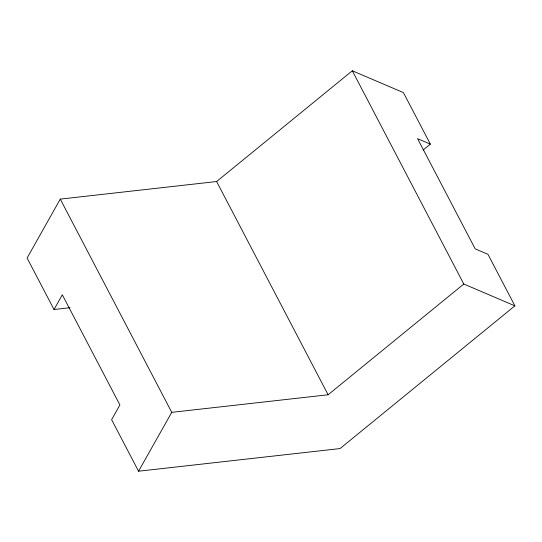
<?xml version="1.0" encoding="UTF-8"?>
<svg xmlns="http://www.w3.org/2000/svg" width="542" height="542" viewBox="0 0 542 542"><rect width="100%" height="100%" fill="white"/><g stroke="black" fill="none" stroke-linecap="round" stroke-linejoin="round"><path stroke-width="0.81" d="M423.16 150.019L430.362 144.138L403.417 92.607L352.314 70.785L216.631 181.529L60.27 199.11L27.1 258.026L54.017 309.509L69.965 307.714M54.017 309.509L62.316 294.794L119.911 404.969L111.611 419.684L138.556 471.215L340.051 448.566L514.9 305.851L487.956 254.313L475.185 248.859L417.584 138.684L430.362 144.138M138.556 471.215L171.753 412.347L328.113 394.772L463.796 284.022L514.9 305.851M352.314 70.785L463.796 284.022M216.631 181.529L328.113 394.772M60.27 199.11L171.753 412.347"/></g></svg>
